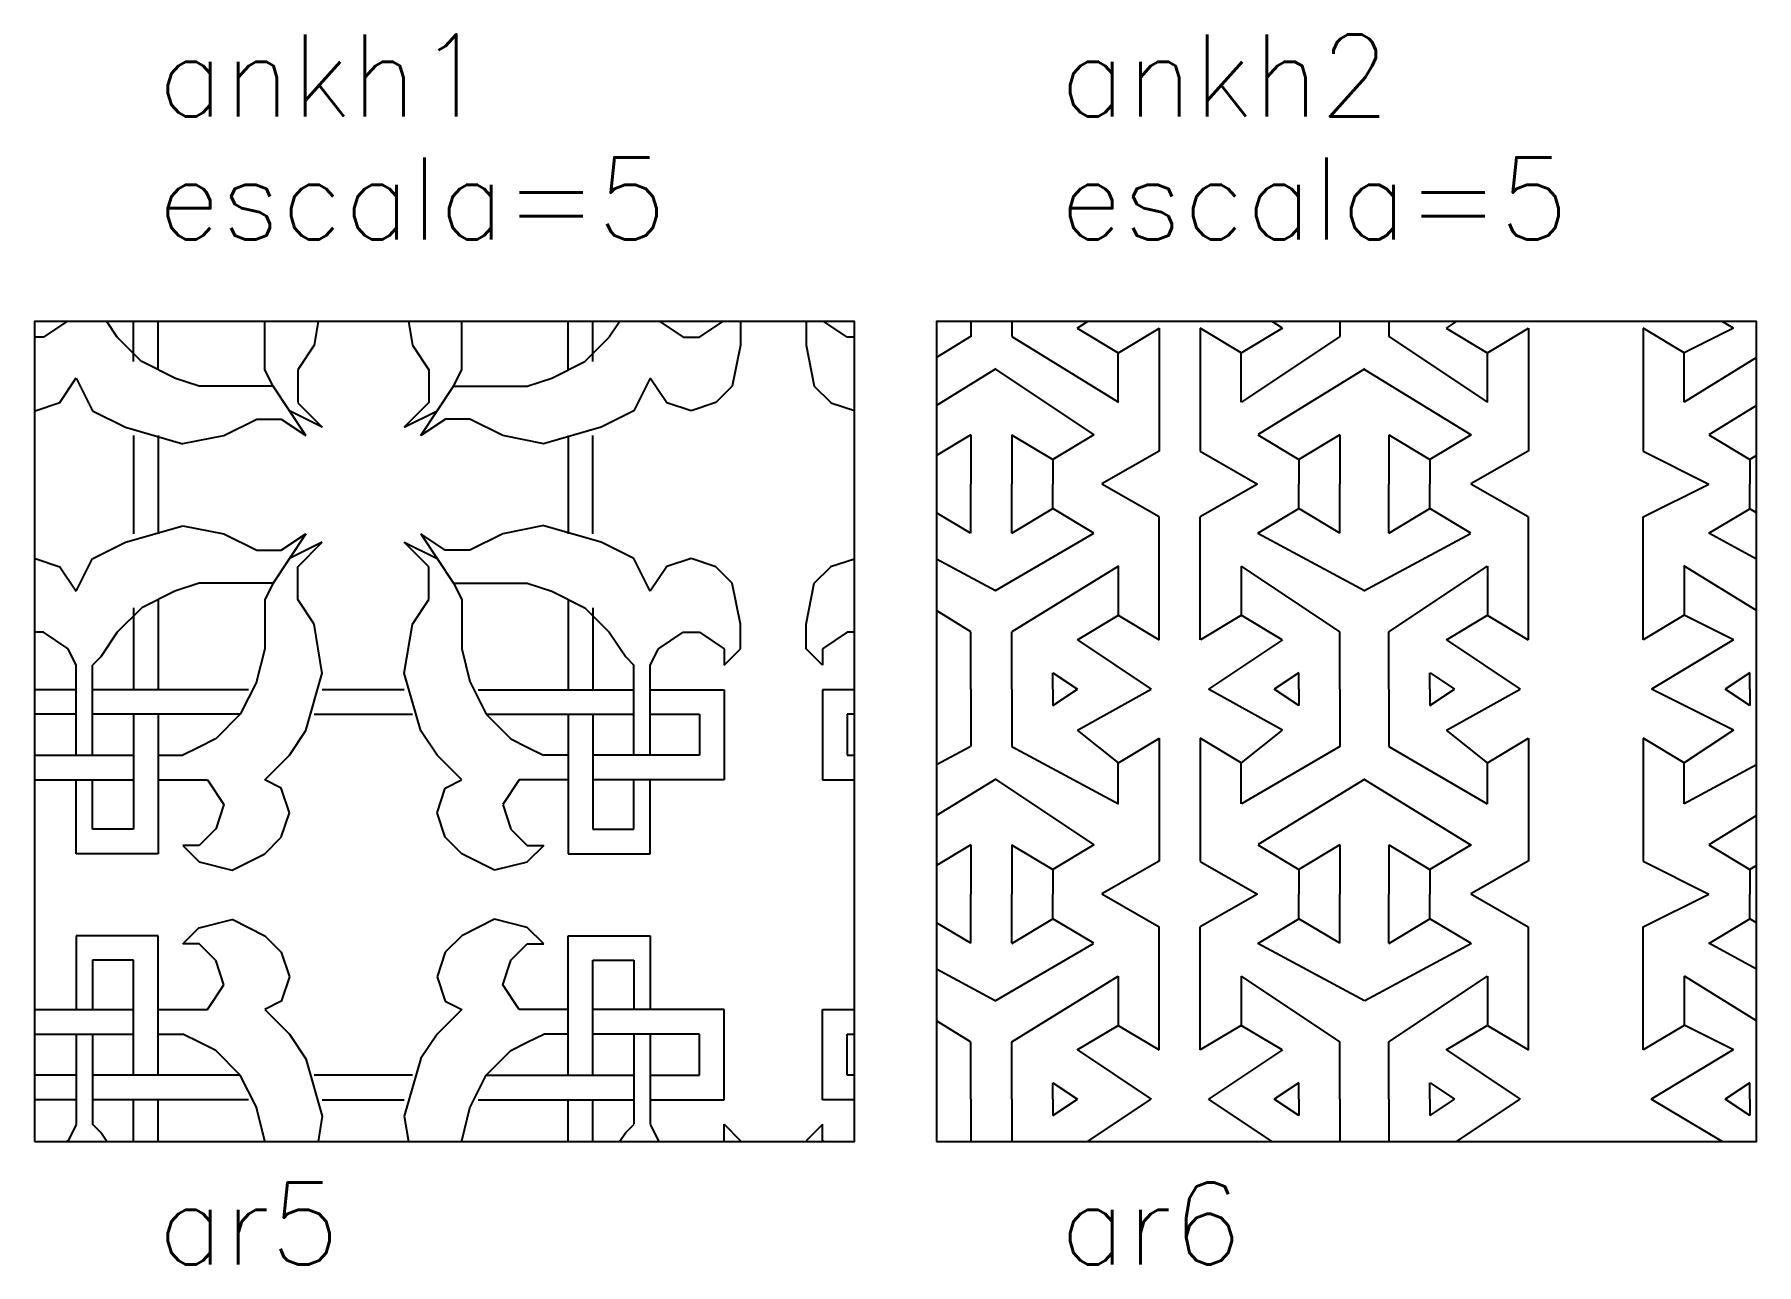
# Model space of a CAD drawing. Header units: inches. Extents: x -1 to 462, y -162 to 137.
# Drawn here: x 44 to 65, y 82.5 to 97.5 of the extents above; entities that cross this region are included whole.
import ezdxf

# ---------------------------------------------------------------- set-up
doc = ezdxf.new("R2010")
doc.units = ezdxf.units.IN
doc.header["$MEASUREMENT"] = 0
for name, color, linetype in [('HATCH', 7, 'Continuous'), ('RECTANGLE', 7, 'Continuous'), ('TEXT', 5, 'Continuous')]:
    doc.layers.add(name, color=color, linetype=linetype)
doc.styles.add('nr', font='simplex.shx')

msp = doc.modelspace()

# ---------------------------------------------------------------- hatches: boundary and pattern name
at = {"layer": 'HATCH'}
h = msp.add_hatch(dxfattribs=at)
h.set_pattern_fill('AR5', color=256, scale=10, style=0, pattern_type=2)
h.set_pattern_definition([(180, (36.5, 134.8), (-10, -10), [1.8, -8.2]), (180, (36.6, 134.5), (-10, -10), [1.9, -8.1]), (180, (34.5, 134.5), (-10, -10), [0.9, -9.1]), (180, (34.5, 134.8), (-10, -10), [0.6, -9.4]), (270, (34.7, 135.3), (10, -10), [1.1, -8.9]), (270, (34.5, 135.3), (10, -10), [1.1, -8.9]), (0, (35.5, 135.6), (10, 10), [0.3, -9.7]), (0, (35.5, 135.3), (10, 10), [0.3, -9.7]), (90, (35.2, 134.8), (-10, 10), [1.4, -8.6]), (90, (35.5, 134.8), (-10, 10), [1.7, -8.3]), (90, (35.5, 133.4), (-10, 10), [1.1, -8.9]), (180, (35.5, 136.5), (-10, -10), [1, -9]), (90, (35.2, 133.5), (-10, 10), [1, -9]), (180, (35.2, 136.2), (-10, -10), [0.5, -9.5]), (270, (34.5, 136.5), (10, -10), [0.9, -9.1]), (270, (34.7, 136.2), (10, -10), [0.6, -9.4]), (90, (33.9, 134.8), (-10, 10), [0.5, -9.5]), (0, (33.9, 135.3), (10, 10), [1.3, -8.7]), (0, (33.6, 135.6), (10, 10), [1.6, -8.4]), (90, (33.6, 134.5), (-10, 10), [1.1, -8.9]), (243.435, (34.5, 134.2), (-4e-06, -10), [0.2236, -22.1371]), (213.69, (34.4, 134), (-9.99999, -10), [0.3606, -35.695]), (180, (34.1, 133.8), (-10, -10), [0.2, -9.8]), (146.31, (33.9, 133.8), (-20, 10.00001), [0.3606, -35.695]), (90, (33.6, 134), (-10, 10), [0.2, -9.8]), (225, (33.6, 134.2), (-1e-15, -10), [0.2828, -13.8593]), (270, (33.4, 134), (10, -10), [0.3, -9.7]), (281.31, (33.4, 133.7), (9.999976, -40.00001), [0.5099, -50.4803]), (315, (33.5, 133.2), (10, -2e-15), [0.2828, -13.8593]), (341.565, (33.7, 133), (10, 1e-05), [0.3162, -31.3066]), (18.435, (34, 132.9), (20, 9.99998), [0.3162, -31.3065]), (56.31, (34.3, 133), (10.00001, 20), [0.3606, -35.695]), (296.565, (34.5, 133.3), (10, -10), [0.4472, -21.9135]), (333.435, (34.7, 132.9), (10, -4e-06), [0.4472, -21.9135]), (11.31, (35.8, 132.5), (40.00001, 9.99998), [0.5099, -50.4803]), (26.565, (36.3, 132.6), (10, 10), [0.4472, -21.9135]), (0, (36.7, 132.8), (10, 10), [0.1, -9.9]), (0, (36.8, 132.8), (10, 10), [0.2, -9.8]), (326.31, (37, 132.8), (20, -10.00001), [0.3606, -35.695]), (123.69, (37.3, 132.6), (-10, 9.99999), [0.3606, -35.695]), (123.69, (37.1, 132.9), (-10, 9.99999), [0.3606, -35.695]), (180, (36.9, 133.2), (-10, -10), [0.3, -9.7]), (180, (36.6, 133.2), (-10, -10), [0.6, -9.4]), (161.565, (36, 133.2), (-10, -1e-05), [0.3162, -31.3066]), (153.435, (35.7, 133.3), (-10, 4e-06), [0.4472, -21.9135]), (135, (35.3, 133.5), (-10, 0), [0.4243, -13.7179]), (123.69, (35, 133.8), (-10, 9.99999), [0.3606, -35.695]), (135, (34.8, 134.1), (-10, 0), [0.1414, -14.0007]), (344.0546, (35.1, 132.7), (40, -10), [0.728, -72.0731]), (285.9454, (37.3, 135), (10.000006, -30), [0.728, -72.0731]), (153.435, (36, 135.2), (-10, 4e-06), [0.2236, -22.1371]), (153.435, (36.2, 135.1), (-10, 4e-06), [0.2236, -22.1371]), (135, (36.5, 134.8), (-10, 0), [0.4243, -13.7179]), (116.565, (36.7, 134.4), (-10, 10), [0.4472, -21.9135]), (104.036, (36.8, 134), (-9.99998, 30), [0.4123, -40.8188]), (90, (36.8, 133.4), (-10, 10), [0.6, -9.4]), (116.565, (36.9, 133.2), (-10, 10), [0.2236, -22.1371]), (123.69, (37.1, 132.9), (-10, 9.99999), [0.3606, -35.695]), (153.435, (37.5, 132.7), (-10, 4e-06), [0.4472, -21.9135]), (315, (37.2, 133), (10, -2e-15), [0.4243, -13.7179]), (270, (37.2, 133.2), (10, -10), [0.2, -9.8]), (270, (37.2, 133.4), (10, -10), [0.2, -9.8]), (236.31, (37.4, 133.7), (-10.00001, -20), [0.3606, -35.695]), (260.5377, (37.5, 134.3), (4e-06, -10), [0.6083, -60.21935]), (303.69, (37.1, 135.3), (10, -9.99999), [0.3606, -35.695]), (315, (36.8, 135.6), (10, -2e-15), [0.4243, -13.7179]), (206.565, (37, 135.7), (-10, -10), [0.2236, -22.1371]), (251.565, (37.1, 136), (1e-05, -10), [0.3162, -31.3065]), (288.435, (37, 136.3), (9.99998, -20), [0.3162, -31.3065]), (315, (36.8, 136.5), (10, -2e-15), [0.2828, -13.8593]), (333.435, (36.4, 136.7), (10, -4e-06), [0.4472, -21.9135]), (14.036, (36, 136.6), (30.00001, 9.99998), [0.4123, -40.8187]), (45, (35.8, 136.4), (0, 10), [0.2828, -13.8593]), (180, (36, 136.4), (-10, -10), [0.2, -9.8]), (135, (36.2, 136.2), (-10, 0), [0.2828, -13.8593]), (108.435, (36.3, 135.9), (-9.99998, 20), [0.3162, -31.3066]), (56.31, (36.1, 135.6), (10.00001, 20), [0.3606, -35.695]), (0, (35.8, 135.6), (10, 10), [0.3, -9.7]), (180, (40.2, 135.6), (-10, -10), [0.3, -9.7]), (123.69, (39.9, 135.6), (-10, 9.99999), [0.3606, -35.695]), (71.565, (39.7, 135.9), (-1e-05, 10), [0.3162, -31.3065]), (45, (39.8, 136.2), (0, 10), [0.2828, -13.8593]), (0, (40, 136.4), (10, 10), [0.2, -9.8]), (135, (40.2, 136.4), (-10, 0), [0.2828, -13.8593]), (165.964, (40, 136.6), (-10.00001, -1e-05), [0.4123, -40.8188]), (206.565, (39.6, 136.7), (-10, -10), [0.4472, -21.9135]), (225, (39.2, 136.5), (-1e-15, -10), [0.2828, -13.8593]), (251.565, (39, 136.3), (1e-05, -10), [0.3162, -31.3065]), (288.435, (38.9, 136), (9.99998, -20), [0.3162, -31.3065]), (333.435, (39, 135.7), (10, -4e-06), [0.2236, -22.1371]), (225, (39.2, 135.6), (-1e-15, -10), [0.4243, -13.7179]), (236.31, (38.9, 135.3), (-10.00001, -20), [0.3606, -35.695]), (279.4623, (38.5, 134.3), (9.99998, -50.00001), [0.6083, -60.21935]), (303.69, (38.6, 133.7), (10, -9.99999), [0.3606, -35.695]), (270, (38.8, 133.4), (10, -10), [0.2, -9.8]), (270, (38.8, 133.2), (10, -10), [0.2, -9.8]), (225, (38.8, 133), (-1e-15, -10), [0.4243, -13.7179]), (26.565, (38.5, 132.7), (10, 10), [0.4472, -21.9135]), (56.31, (38.9, 132.9), (10.00001, 20), [0.3606, -35.695]), (63.435, (39.1, 133.2), (4e-06, 10), [0.2236, -22.1371]), (90, (39.2, 133.4), (-10, 10), [0.6, -9.4]), (75.964, (39.2, 134), (-1e-05, 10.00001), [0.4123, -40.8188]), (63.435, (39.3, 134.4), (4e-06, 10), [0.4472, -21.9135]), (45, (39.5, 134.8), (0, 10), [0.4243, -13.7179]), (26.565, (39.8, 135.1), (10, 10), [0.2236, -22.1371]), (26.565, (40, 135.2), (10, 10), [0.2236, -22.1371]), (254.0546, (38.7, 135), (-10, -40), [0.728, -72.0731]), (195.9454, (40.9, 132.7), (-30, -10.000006), [0.728, -72.0731]), (45, (41.2, 134.1), (0, 10), [0.1414, -14.0007]), (56.31, (41, 133.8), (10.00001, 20), [0.3606, -35.695]), (45, (40.7, 133.5), (0, 10), [0.4243, -13.7179]), (26.565, (40.3, 133.3), (10, 10), [0.4472, -21.9135]), (18.435, (40, 133.2), (20, 9.99998), [0.3162, -31.3065]), (0, (39.4, 133.2), (10, 10), [0.6, -9.4]), (0, (39.1, 133.2), (10, 10), [0.3, -9.7]), (56.31, (38.9, 132.9), (10.00001, 20), [0.3606, -35.695]), (56.31, (38.7, 132.6), (10.00001, 20), [0.3606, -35.695]), (213.69, (39, 132.8), (-9.99999, -10), [0.3606, -35.695]), (180, (39.2, 132.8), (-10, -10), [0.2, -9.8]), (180, (39.3, 132.8), (-10, -10), [0.1, -9.9]), (153.435, (39.7, 132.6), (-10, 4e-06), [0.4472, -21.9135]), (168.69, (40.2, 132.5), (-10, -4e-06), [0.5099, -50.4803]), (206.565, (41.3, 132.9), (-10, -10), [0.4472, -21.9135]), (243.435, (41.5, 133.3), (-4e-06, -10), [0.4472, -21.9135]), (123.69, (41.7, 133), (-10, 9.99999), [0.3606, -35.695]), (161.565, (42, 132.9), (-10, -1e-05), [0.3162, -31.3066]), (198.435, (42.3, 133), (-20, -9.99998), [0.3162, -31.3066]), (225, (42.5, 133.2), (-1e-15, -10), [0.2828, -13.8593]), (258.69, (42.6, 133.7), (4e-06, -10), [0.5099, -50.4803]), (270, (42.6, 134), (10, -10), [0.3, -9.7]), (315, (42.4, 134.2), (10, -2e-15), [0.2828, -13.8593]), (90, (42.4, 134), (-10, 10), [0.2, -9.8]), (33.69, (42.1, 133.8), (9.99999, 10), [0.3606, -35.695]), (0, (41.9, 133.8), (10, 10), [0.2, -9.8]), (326.31, (41.6, 134), (20, -10.00001), [0.3606, -35.695]), (296.565, (41.5, 134.2), (10, -10), [0.2236, -22.1371]), (90, (42.4, 134.5), (-10, 10), [1.1, -8.9]), (180, (42.4, 135.6), (-10, -10), [1.6, -8.4]), (180, (42.1, 135.3), (-10, -10), [1.3, -8.7]), (90, (42.1, 134.8), (-10, 10), [0.5, -9.5]), (270, (41.3, 136.2), (10, -10), [0.6, -9.4]), (270, (41.5, 136.5), (10, -10), [0.9, -9.1]), (0, (40.8, 136.2), (10, 10), [0.5, -9.5]), (90, (40.8, 133.5), (-10, 10), [1, -9]), (0, (40.5, 136.5), (10, 10), [1, -9]), (90, (40.5, 133.4), (-10, 10), [1.1, -8.9]), (90, (40.5, 134.8), (-10, 10), [1.7, -8.3]), (90, (40.8, 134.8), (-10, 10), [1.4, -8.6]), (180, (40.5, 135.3), (-10, -10), [0.3, -9.7]), (180, (40.5, 135.6), (-10, -10), [0.3, -9.7]), (270, (41.5, 135.3), (10, -10), [1.1, -8.9]), (270, (41.3, 135.3), (10, -10), [1.1, -8.9]), (0, (41.5, 134.8), (10, 10), [0.6, -9.4]), (0, (41.5, 134.5), (10, 10), [0.9, -9.1]), (0, (39.4, 134.5), (10, 10), [1.9, -8.1]), (0, (39.5, 134.8), (10, 10), [1.8, -8.2]), (0, (39.5, 129.2), (10, 10), [1.8, -8.2]), (0, (39.4, 129.5), (10, 10), [1.9, -8.1]), (0, (41.5, 129.5), (10, 10), [0.9, -9.1]), (0, (41.5, 129.2), (10, 10), [0.6, -9.4]), (90, (41.3, 128.7), (-10, 10), [1.1, -8.9]), (90, (41.5, 128.7), (-10, 10), [1.1, -8.9]), (180, (40.5, 128.4), (-10, -10), [0.3, -9.7]), (180, (40.5, 128.7), (-10, -10), [0.3, -9.7]), (270, (40.8, 129.2), (10, -10), [1.4, -8.6]), (270, (40.5, 129.2), (10, -10), [1.7, -8.3]), (270, (40.5, 130.6), (10, -10), [1.1, -8.9]), (0, (40.5, 127.5), (10, 10), [1, -9]), (270, (40.8, 130.5), (10, -10), [1, -9]), (0, (40.8, 127.8), (10, 10), [0.5, -9.5]), (90, (41.5, 127.5), (-10, 10), [0.9, -9.1]), (90, (41.3, 127.8), (-10, 10), [0.6, -9.4]), (270, (42.1, 129.2), (10, -10), [0.5, -9.5]), (180, (42.1, 128.7), (-10, -10), [1.3, -8.7]), (180, (42.4, 128.4), (-10, -10), [1.6, -8.4]), (270, (42.4, 129.5), (10, -10), [1.1, -8.9]), (63.435, (41.5, 129.8), (4e-06, 10), [0.2236, -22.137]), (33.69, (41.6, 130), (9.99999, 10), [0.3606, -35.695]), (0, (41.9, 130.2), (10, 10), [0.2, -9.8]), (326.31, (42.1, 130.2), (20, -10.00001), [0.3606, -35.695]), (270, (42.4, 130), (10, -10), [0.2, -9.8]), (45, (42.4, 129.8), (0, 10), [0.2828, -13.8593]), (90, (42.6, 130), (-10, 10), [0.3, -9.7]), (101.31, (42.6, 130.3), (-9.99998, 40.00001), [0.5099, -50.4803]), (135, (42.5, 130.8), (-10, 0), [0.2828, -13.8593]), (161.565, (42.3, 131), (-10, -1e-05), [0.3162, -31.3066]), (198.435, (42, 131.1), (-20, -9.99998), [0.3162, -31.3066]), (236.31, (41.7, 131), (-10.00001, -20), [0.3606, -35.695]), (116.565, (41.5, 130.7), (-10, 10), [0.4472, -21.9135]), (153.435, (41.3, 131.1), (-10, 4e-06), [0.4472, -21.9135]), (191.31, (40.2, 131.5), (-40.00001, -9.99998), [0.5099, -50.4803]), (206.565, (39.7, 131.4), (-10, -10), [0.4472, -21.9135]), (180, (39.3, 131.2), (-10, -10), [0.1, -9.9]), (180, (39.2, 131.2), (-10, -10), [0.2, -9.8]), (146.31, (39, 131.2), (-20, 10.00001), [0.3606, -35.695]), (303.69, (38.7, 131.4), (10, -9.99999), [0.3606, -35.695]), (303.69, (38.9, 131.1), (10, -9.99999), [0.3606, -35.695]), (0, (39.1, 130.8), (10, 10), [0.3, -9.7]), (0, (39.4, 130.8), (10, 10), [0.6, -9.4]), (341.565, (40, 130.8), (10, 1e-05), [0.3162, -31.3066]), (333.435, (40.3, 130.7), (10, -4e-06), [0.4472, -21.9135]), (315, (40.7, 130.5), (10, -2e-15), [0.4243, -13.7179]), (303.69, (41, 130.2), (10, -9.99999), [0.3606, -35.695]), (315, (41.2, 129.9), (10, -2e-15), [0.1414, -14.0007]), (164.0546, (40.9, 131.3), (-40, 10), [0.728, -72.0731]), (105.9454, (38.7, 129), (-10.000006, 30), [0.728, -72.0731]), (333.435, (40, 128.8), (10, -4e-06), [0.2236, -22.137]), (333.435, (39.8, 128.9), (10, -4e-06), [0.2236, -22.137]), (315, (39.5, 129.2), (10, -2e-15), [0.4243, -13.7179]), (296.565, (39.3, 129.6), (10, -10), [0.4472, -21.9135]), (284.036, (39.2, 130), (9.99998, -30), [0.4123, -40.8188]), (270, (39.2, 130.6), (10, -10), [0.6, -9.4]), (296.565, (39.1, 130.8), (10, -10), [0.2236, -22.1371]), (303.69, (38.9, 131.1), (10, -9.99999), [0.3606, -35.695]), (333.435, (38.5, 131.3), (10, -4e-06), [0.4472, -21.9135]), (135, (38.8, 131), (-10, 0), [0.4243, -13.7179]), (90, (38.8, 130.8), (-10, 10), [0.2, -9.8]), (90, (38.8, 130.6), (-10, 10), [0.2, -9.8]), (56.31, (38.6, 130.3), (10.00001, 20), [0.3606, -35.695]), (80.5377, (38.5, 129.7), (-4e-06, 10), [0.6083, -60.21935]), (123.69, (38.9, 128.7), (-10, 9.99999), [0.3606, -35.695]), (135, (39.2, 128.4), (-10, 0), [0.4243, -13.7179]), (26.565, (39, 128.3), (10, 10), [0.2236, -22.137]), (71.565, (38.9, 128), (-1e-05, 10), [0.3162, -31.3065]), (108.435, (39, 127.7), (-9.99998, 20), [0.3162, -31.3066]), (135, (39.2, 127.5), (-10, 0), [0.2828, -13.8593]), (153.435, (39.6, 127.3), (-10, 4e-06), [0.4472, -21.9135]), (194.036, (40, 127.4), (-30, -9.99998), [0.4123, -40.8187]), (225, (40.2, 127.6), (-1e-15, -10), [0.2828, -13.8593]), (0, (40, 127.6), (10, 10), [0.2, -9.8]), (315, (39.8, 127.8), (10, -2e-15), [0.2828, -13.8593]), (288.435, (39.7, 128.1), (9.99998, -20), [0.3162, -31.3065]), (236.31, (39.9, 128.4), (-10.00001, -20), [0.3606, -35.695]), (180, (40.2, 128.4), (-10, -10), [0.3, -9.7]), (0, (35.8, 128.4), (10, 10), [0.3, -9.7]), (303.69, (36.1, 128.4), (10, -9.99999), [0.3606, -35.695]), (251.565, (36.3, 128.1), (1e-05, -10), [0.3162, -31.3065]), (225, (36.2, 127.8), (-1e-15, -10), [0.2828, -13.8593]), (180, (36, 127.6), (-10, -10), [0.2, -9.8]), (315, (35.8, 127.6), (10, -2e-15), [0.2828, -13.8593]), (345.964, (36, 127.4), (10, 1e-05), [0.4123, -40.8188]), (26.565, (36.4, 127.3), (10, 10), [0.4472, -21.9135]), (45, (36.8, 127.5), (0, 10), [0.2828, -13.8593]), (71.565, (37, 127.7), (-1e-05, 10), [0.3162, -31.3065]), (108.435, (37.1, 128), (-9.99998, 20), [0.3162, -31.3066]), (153.435, (37, 128.3), (-10, 4e-06), [0.2236, -22.137]), (45, (36.8, 128.4), (0, 10), [0.4243, -13.7179]), (56.31, (37.1, 128.7), (10.00001, 20), [0.3606, -35.695]), (99.4623, (37.5, 129.7), (-9.99998, 50.00001), [0.6083, -60.21935]), (123.69, (37.4, 130.3), (-10, 9.99999), [0.3606, -35.695]), (90, (37.2, 130.6), (-10, 10), [0.2, -9.8]), (90, (37.2, 130.8), (-10, 10), [0.2, -9.8]), (45, (37.2, 131), (0, 10), [0.4243, -13.7179]), (206.565, (37.5, 131.3), (-10, -10), [0.4472, -21.9135]), (236.31, (37.1, 131.1), (-10.00001, -20), [0.3606, -35.695]), (243.435, (36.9, 130.8), (-4e-06, -10), [0.2236, -22.1371]), (270, (36.8, 130.6), (10, -10), [0.6, -9.4]), (255.964, (36.8, 130), (1e-05, -10), [0.4123, -40.8188]), (243.435, (36.7, 129.6), (-4e-06, -10), [0.4472, -21.9135]), (225, (36.5, 129.2), (-1e-15, -10), [0.4243, -13.7179]), (206.565, (36.2, 128.9), (-10, -10), [0.2236, -22.137]), (206.565, (36, 128.8), (-10, -10), [0.2236, -22.137]), (74.0546, (37.3, 129), (10, 40), [0.728, -72.0731]), (15.9454, (35.1, 131.3), (30, 10.000006), [0.728, -72.0731]), (225, (34.8, 129.9), (-1e-15, -10), [0.1414, -14.0007]), (236.31, (35, 130.2), (-10.00001, -20), [0.3606, -35.695]), (225, (35.3, 130.5), (-1e-15, -10), [0.4243, -13.7179]), (206.565, (35.7, 130.7), (-10, -10), [0.4472, -21.9135]), (198.435, (36, 130.8), (-20, -9.99998), [0.3162, -31.3066]), (180, (36.6, 130.8), (-10, -10), [0.6, -9.4]), (180, (36.9, 130.8), (-10, -10), [0.3, -9.7]), (236.31, (37.1, 131.1), (-10.00001, -20), [0.3606, -35.695]), (236.31, (37.3, 131.4), (-10.00001, -20), [0.3606, -35.695]), (33.69, (37, 131.2), (9.99999, 10), [0.3606, -35.695]), (0, (36.8, 131.2), (10, 10), [0.2, -9.8]), (0, (36.7, 131.2), (10, 10), [0.1, -9.9]), (333.435, (36.3, 131.4), (10, -4e-06), [0.4472, -21.9135]), (348.69, (35.8, 131.5), (10, 4e-06), [0.5099, -50.4803]), (26.565, (34.7, 131.1), (10, 10), [0.4472, -21.9135]), (63.435, (34.5, 130.7), (4e-06, 10), [0.4472, -21.9135]), (303.69, (34.3, 131), (10, -9.99999), [0.3606, -35.695]), (341.565, (34, 131.1), (10, 1e-05), [0.3162, -31.3066]), (18.435, (33.7, 131), (20, 9.99998), [0.3162, -31.3065]), (45, (33.5, 130.8), (0, 10), [0.2828, -13.8593]), (78.69, (33.4, 130.3), (-4e-06, 10), [0.5099, -50.4803]), (90, (33.4, 130), (-10, 10), [0.3, -9.7]), (135, (33.6, 129.8), (-10, 0), [0.2828, -13.8593]), (270, (33.6, 130), (10, -10), [0.2, -9.8]), (213.69, (33.9, 130.2), (-9.99999, -10), [0.3606, -35.695]), (180, (34.1, 130.2), (-10, -10), [0.2, -9.8]), (146.31, (34.4, 130), (-20, 10.00001), [0.3606, -35.695]), (116.565, (34.5, 129.8), (-10, 10), [0.2236, -22.1371]), (270, (33.6, 129.5), (10, -10), [1.1, -8.9]), (0, (33.6, 128.4), (10, 10), [1.6, -8.4]), (0, (33.9, 128.7), (10, 10), [1.3, -8.7]), (270, (33.9, 129.2), (10, -10), [0.5, -9.5]), (90, (34.7, 127.8), (-10, 10), [0.6, -9.4]), (90, (34.5, 127.5), (-10, 10), [0.9, -9.1]), (180, (35.2, 127.8), (-10, -10), [0.5, -9.5]), (270, (35.2, 130.5), (10, -10), [1, -9]), (180, (35.5, 127.5), (-10, -10), [1, -9]), (270, (35.5, 130.6), (10, -10), [1.1, -8.9]), (270, (35.5, 129.2), (10, -10), [1.7, -8.3]), (270, (35.2, 129.2), (10, -10), [1.4, -8.6]), (0, (35.5, 128.7), (10, 10), [0.3, -9.7]), (0, (35.5, 128.4), (10, 10), [0.3, -9.7]), (90, (34.5, 128.7), (-10, 10), [1.1, -8.9]), (90, (34.7, 128.7), (-10, 10), [1.1, -8.9]), (180, (34.5, 129.2), (-10, -10), [0.6, -9.4]), (180, (34.5, 129.5), (-10, -10), [0.9, -9.1]), (180, (36.6, 129.5), (-10, -10), [1.9, -8.1]), (180, (36.5, 129.2), (-10, -10), [1.8, -8.2]), (180, (38.6, 134.8), (-10, -10), [1.2, -8.8]), (0, (37.5, 134.5), (10, 10), [1, -9]), (270, (35.2, 132.6), (10, -10), [1.2, -8.8]), (270, (35.5, 132.6), (10, -10), [1.2, -8.8]), (180, (38.5, 129.5), (-10, -10), [1, -9]), (0, (37.4, 129.2), (10, 10), [1.2, -8.8]), (270, (40.5, 132.6), (10, -10), [1.2, -8.8]), (90, (40.8, 131.4), (-10, 10), [1.2, -8.8])])
h.paths.add_polyline_path([(44, 84), (54, 84), (54, 94), (44, 94)])
h = msp.add_hatch(dxfattribs=at)
h.set_pattern_fill('AR6', color=256, scale=10, style=0, pattern_type=2)
h.set_pattern_definition([(151.6992, (35.7, 130.7), (-19.999994, 10.000011), [1.4765, -146.17175]), (30.9638, (34.4, 131.4), (29.99998, 20.000025), [0.5831, -57.7264]), (30.2564, (35.7, 130.7), (50.000021, 29.999973), [1.38924, -137.5352]), (149.0362, (36.9, 131.4), (-20, 10.000014), [0.5831, -57.7264]), (30.9638, (35.9, 131.4), (29.99998, 20.000025), [0.5831, -57.7264]), (149.0362, (35.4, 131.4), (-20, 10.000014), [0.5831, -57.7264]), (90, (35.4, 129.5), (-10, 10), [0.7, -9.3]), (148.3925, (35.4, 130.2), (-50.0000014, 30), [1.52643, -151.11694]), (270, (34.1, 131), (10, -10), [0.6, -9.4]), (210.9638, (34.1, 130.4), (-29.99998, -20.000025), [0.5831, -57.7264]), (90, (33.6, 130.1), (-10, 10), [1.5, -8.5]), (26.565, (33.6, 131.6), (10, 10), [0.8944, -21.4662]), (90, (35.9, 129.5), (-10, 10), [0.7, -9.3]), (31.6075, (35.9, 130.2), (80.000006, 49.999997), [1.52643, -151.11694]), (270, (37.2, 131), (10, -10), [0.6, -9.4]), (329.0362, (37.2, 130.4), (20, -10.000014), [0.5831, -57.7264]), (90, (37.7, 130.1), (-10, 10), [1.5, -8.5]), (150.255, (37.7, 131.6), (-19.999996, 10.000003), [0.8062, -79.81635]), (90, (35.9, 131.4), (-10, 10), [0.6, -9.4]), (90, (35.4, 131.4), (-10, 10), [0.6, -9.4]), (90, (36.4, 131.7), (-10, 10), [0.3, -9.7]), (30.9638, (36.7, 130.1), (29.99998, 20.000025), [0.5831, -57.7264]), (153.435, (34.7, 130.1), (-10, 4e-06), [0.6708, -21.6899]), (90, (34.9, 131.7), (-10, 10), [0.3, -9.7]), (90, (34.9, 129.5), (-10, 10), [0.2, -9.8]), (90, (36.4, 129.5), (-10, 10), [0.2, -9.8]), (213.69, (34.9, 129.7), (-9.99999, -10), [0.3606, -35.695]), (326.31, (36.4, 129.7), (20, -10.00001), [0.3606, -35.695]), (210.9638, (34.7, 130.1), (-29.99998, -20.000025), [1.1662, -57.1433]), (326.31, (36.7, 130.1), (20, -10.00001), [1.0817, -34.9738]), (29.0546, (36.7, 129), (70.000004, 40), [1.02956, -101.92674]), (153.435, (34.7, 129), (-10, 4e-06), [1.118, -21.2427]), (33.69, (36.4, 129.3), (9.99999, 10), [0.3606, -35.695]), (146.31, (34.9, 129.3), (-20, 10.00001), [0.3606, -35.695]), (270, (36.4, 129.5), (10, -10), [0.2, -9.8]), (270, (34.9, 129.5), (10, -10), [0.2, -9.8]), (270, (34.9, 127.3), (10, -10), [0.3, -9.7]), (213.69, (34.7, 129), (-9.99999, -10), [0.7211, -35.3344]), (321.3402, (36.7, 129), (40.000003, -29.99999), [0.6403, -63.3909]), (270, (36.4, 127.3), (10, -10), [0.3, -9.7]), (270, (35.4, 127.6), (10, -10), [0.6, -9.4]), (270, (35.9, 127.6), (10, -10), [0.6, -9.4]), (209.745, (37.7, 127.4), (-49.999993, -30.00002), [0.8062, -79.81635]), (270, (37.7, 128.9), (10, -10), [1.5, -8.5]), (30.9638, (37.2, 128.6), (29.99998, 20.000025), [0.5831, -57.7264]), (90, (37.2, 128.1), (-10, 10), [0.5, -9.5]), (331.6992, (35.9, 128.8), (19.999994, -10.000011), [1.4765, -146.17175]), (270, (35.9, 129.5), (10, -10), [0.7, -9.3]), (333.435, (33.6, 127.4), (10, -4e-06), [0.8944, -21.4662]), (270, (33.6, 128.9), (10, -10), [1.5, -8.5]), (149.0362, (34.1, 128.6), (-20, 10.000014), [0.5831, -57.7264]), (90, (34.1, 128.1), (-10, 10), [0.5, -9.5]), (208.3008, (35.4, 128.8), (-109.999951, -60.000089), [1.4765, -146.17175]), (270, (35.4, 129.5), (10, -10), [0.7, -9.3]), (210.9638, (35.4, 127.6), (-29.99998, -20.000025), [0.5831, -57.7264]), (329.0362, (35.9, 127.6), (20, -10.000014), [0.5831, -57.7264]), (210.9638, (36.9, 127.6), (-29.99998, -20.000025), [0.5831, -57.7264]), (326.31, (35.7, 128.4), (20, -10.00001), [1.4422, -34.6133]), (329.0362, (34.4, 127.6), (20, -10.000014), [0.5831, -57.7264]), (211.6075, (35.7, 128.4), (-80.000006, -49.999997), [1.52643, -151.11694]), (328.3925, (40.2, 128.4), (50.0000014, -30), [1.52643, -151.11694]), (210.9638, (41.5, 127.6), (-29.99998, -20.000025), [0.5831, -57.7264]), (211.6075, (40.2, 128.4), (-80.000006, -49.999997), [1.52643, -151.11694]), (329.0362, (38.9, 127.6), (20, -10.000014), [0.5831, -57.7264]), (210.9638, (39.9, 127.6), (-29.99998, -20.000025), [0.5831, -57.7264]), (329.0362, (40.5, 127.6), (20, -10.000014), [0.5831, -57.7264]), (270, (40.5, 129.5), (10, -10), [0.7, -9.3]), (329.7436, (40.5, 128.8), (70.000025, -39.999949), [1.38924, -137.5352]), (90, (41.7, 128.1), (-10, 10), [0.5, -9.5]), (30.9638, (41.7, 128.6), (29.99998, 20.000025), [0.5831, -57.7264]), (270, (42.2, 128.9), (10, -10), [1.5, -8.5]), (209.745, (42.2, 127.4), (-49.999993, -30.00002), [0.8062, -79.81635]), (270, (39.9, 129.5), (10, -10), [0.7, -9.3]), (210.2564, (39.9, 128.8), (-50.000021, -29.999973), [1.38924, -137.5352]), (90, (38.7, 128.1), (-10, 10), [0.5, -9.5]), (149.0362, (38.7, 128.6), (-20, 10.000014), [0.5831, -57.7264]), (270, (38.2, 128.9), (10, -10), [1.5, -8.5]), (330.255, (38.2, 127.4), (19.999996, -10.000003), [0.8062, -79.81635]), (270, (39.9, 127.6), (10, -10), [0.6, -9.4]), (270, (40.5, 127.6), (10, -10), [0.6, -9.4]), (270, (39.4, 127.3), (10, -10), [0.3, -9.7]), (218.6598, (39.2, 129), (-10, -10), [0.6403, -63.3909]), (321.3402, (41.2, 129), (40.000003, -29.99999), [0.6403, -63.3909]), (270, (41, 127.3), (10, -10), [0.3, -9.7]), (270, (41, 129.5), (10, -10), [0.2, -9.8]), (270, (39.4, 129.5), (10, -10), [0.2, -9.8]), (33.69, (41, 129.3), (9.99999, 10), [0.3606, -35.695]), (146.31, (39.4, 129.3), (-20, 10.00001), [0.3606, -35.695]), (29.0546, (41.2, 129), (70.000004, 40), [1.02956, -101.92674]), (150.9454, (39.2, 129), (-19.999998, 9.999993), [1.02956, -101.92674]), (213.69, (39.2, 130.1), (-9.99999, -10), [1.0817, -34.9738]), (326.31, (41.2, 130.1), (20, -10.00001), [1.0817, -34.9738]), (213.69, (39.4, 129.7), (-9.99999, -10), [0.3606, -35.695]), (326.31, (41, 129.7), (20, -10.00001), [0.3606, -35.695]), (90, (39.4, 129.5), (-10, 10), [0.2, -9.8]), (90, (41, 129.5), (-10, 10), [0.2, -9.8]), (90, (41, 131.7), (-10, 10), [0.3, -9.7]), (30.9638, (41.2, 130.1), (29.99998, 20.000025), [0.5831, -57.7264]), (149.0362, (39.2, 130.1), (-20, 10.000014), [0.5831, -57.7264]), (90, (39.4, 131.7), (-10, 10), [0.3, -9.7]), (90, (40.5, 131.4), (-10, 10), [0.6, -9.4]), (90, (39.9, 131.4), (-10, 10), [0.6, -9.4]), (29.745, (38.2, 131.6), (49.999993, 30.00002), [0.8062, -79.81635]), (90, (38.2, 130.1), (-10, 10), [1.5, -8.5]), (210.9638, (38.7, 130.4), (-29.99998, -20.000025), [0.5831, -57.7264]), (270, (38.7, 131), (10, -10), [0.6, -9.4]), (146.31, (39.9, 130.2), (-20, 10.00001), [1.4422, -34.6133]), (90, (39.9, 129.5), (-10, 10), [0.7, -9.3]), (150.255, (42.2, 131.6), (-19.999996, 10.000003), [0.8062, -79.81635]), (90, (42.2, 130.1), (-10, 10), [1.5, -8.5]), (329.0362, (41.7, 130.4), (20, -10.000014), [0.5831, -57.7264]), (270, (41.7, 131), (10, -10), [0.6, -9.4]), (33.69, (40.5, 130.2), (9.99999, 10), [1.4422, -34.6133]), (90, (40.5, 129.5), (-10, 10), [0.7, -9.3]), (30.9638, (40.5, 131.4), (29.99998, 20.000025), [0.5831, -57.7264]), (149.0362, (39.9, 131.4), (-20, 10.000014), [0.5831, -57.7264]), (30.9638, (38.9, 131.4), (29.99998, 20.000025), [0.5831, -57.7264]), (151.6992, (40.2, 130.7), (-19.999994, 10.000011), [1.4765, -146.17175]), (149.0362, (41.5, 131.4), (-20, 10.000014), [0.5831, -57.7264]), (28.3008, (40.2, 130.7), (109.999951, 60.000089), [1.4765, -146.17175]), (328.3925, (40.2, 133.4), (50.0000014, -30), [1.52643, -151.11694]), (210.9638, (41.5, 132.6), (-29.99998, -20.000025), [0.5831, -57.7264]), (211.6075, (40.2, 133.4), (-80.000006, -49.999997), [1.52643, -151.11694]), (329.0362, (38.9, 132.6), (20, -10.000014), [0.5831, -57.7264]), (210.9638, (39.9, 132.6), (-29.99998, -20.000025), [0.5831, -57.7264]), (329.0362, (40.5, 132.6), (20, -10.000014), [0.5831, -57.7264]), (270, (40.5, 134.5), (10, -10), [0.7, -9.3]), (326.31, (40.5, 133.8), (20, -10.00001), [1.4422, -34.6133]), (90, (41.7, 133), (-10, 10), [0.6, -9.4]), (30.9638, (41.7, 133.6), (29.99998, 20.000025), [0.5831, -57.7264]), (270, (42.2, 133.9), (10, -10), [1.5, -8.5]), (209.745, (42.2, 132.4), (-49.999993, -30.00002), [0.8062, -79.81635]), (270, (39.9, 134.5), (10, -10), [0.7, -9.3]), (213.69, (39.9, 133.8), (-9.99999, -10), [1.4422, -34.6133]), (90, (38.7, 133), (-10, 10), [0.6, -9.4]), (149.0362, (38.7, 133.6), (-20, 10.000014), [0.5831, -57.7264]), (270, (38.2, 133.9), (10, -10), [1.5, -8.5]), (330.255, (38.2, 132.4), (19.999996, -10.000003), [0.8062, -79.81635]), (270, (39.9, 132.6), (10, -10), [0.6, -9.4]), (270, (40.5, 132.6), (10, -10), [0.6, -9.4]), (270, (39.4, 132.3), (10, -10), [0.3, -9.7]), (210.9638, (39.2, 133.9), (-29.99998, -20.000025), [0.5831, -57.7264]), (329.0362, (41.2, 133.9), (20, -10.000014), [0.5831, -57.7264]), (270, (41, 132.3), (10, -10), [0.3, -9.7]), (270, (41, 134.5), (10, -10), [0.2, -9.8]), (270, (39.4, 134.5), (10, -10), [0.2, -9.8]), (33.69, (41, 134.3), (9.99999, 10), [0.3606, -35.695]), (146.31, (39.4, 134.3), (-20, 10.00001), [0.3606, -35.695]), (33.69, (41.2, 133.9), (9.99999, 10), [1.0817, -34.9738]), (146.31, (39.2, 133.9), (-20, 10.00001), [1.0817, -34.9738]), (213.69, (39.2, 135.1), (-9.99999, -10), [1.0817, -34.9738]), (326.31, (41.2, 135.1), (20, -10.00001), [1.0817, -34.9738]), (213.69, (39.4, 134.7), (-9.99999, -10), [0.3606, -35.695]), (326.31, (41, 134.7), (20, -10.00001), [0.3606, -35.695]), (90, (39.4, 134.5), (-10, 10), [0.2, -9.8]), (90, (41, 134.5), (-10, 10), [0.2, -9.8]), (90, (41, 136.7), (-10, 10), [0.3, -9.7]), (30.9638, (41.2, 135.1), (29.99998, 20.000025), [0.5831, -57.7264]), (149.0362, (39.2, 135.1), (-20, 10.000014), [0.5831, -57.7264]), (90, (39.4, 136.7), (-10, 10), [0.3, -9.7]), (90, (40.5, 136.4), (-10, 10), [0.6, -9.4]), (90, (39.9, 136.4), (-10, 10), [0.6, -9.4]), (29.745, (38.2, 136.6), (49.999993, 30.00002), [0.8062, -79.81635]), (90, (38.2, 135.1), (-10, 10), [1.5, -8.5]), (210.9638, (38.7, 135.4), (-29.99998, -20.000025), [0.5831, -57.7264]), (270, (38.7, 136), (10, -10), [0.6, -9.4]), (146.31, (39.9, 135.2), (-20, 10.00001), [1.4422, -34.6133]), (90, (39.9, 134.5), (-10, 10), [0.7, -9.3]), (150.255, (42.2, 136.6), (-19.999996, 10.000003), [0.8062, -79.81635]), (90, (42.2, 135.1), (-10, 10), [1.5, -8.5]), (329.0362, (41.7, 135.4), (20, -10.000014), [0.5831, -57.7264]), (270, (41.7, 136), (10, -10), [0.6, -9.4]), (33.69, (40.5, 135.2), (9.99999, 10), [1.4422, -34.6133]), (90, (40.5, 134.5), (-10, 10), [0.7, -9.3]), (30.9638, (40.5, 136.4), (29.99998, 20.000025), [0.5831, -57.7264]), (149.0362, (39.9, 136.4), (-20, 10.000014), [0.5831, -57.7264]), (30.9638, (38.9, 136.4), (29.99998, 20.000025), [0.5831, -57.7264]), (151.6992, (40.2, 135.7), (-19.999994, 10.000011), [1.4765, -146.17175]), (149.0362, (41.5, 136.4), (-20, 10.000014), [0.5831, -57.7264]), (28.3008, (40.2, 135.7), (109.999951, 60.000089), [1.4765, -146.17175]), (151.6992, (35.7, 135.7), (-19.999994, 10.000011), [1.4765, -146.17175]), (30.9638, (34.4, 136.4), (29.99998, 20.000025), [0.5831, -57.7264]), (30.2564, (35.7, 135.7), (50.000021, 29.999973), [1.38924, -137.5352]), (149.0362, (36.9, 136.4), (-20, 10.000014), [0.5831, -57.7264]), (30.9638, (35.9, 136.4), (29.99998, 20.000025), [0.5831, -57.7264]), (149.0362, (35.4, 136.4), (-20, 10.000014), [0.5831, -57.7264]), (90, (35.4, 134.5), (-10, 10), [0.7, -9.3]), (148.3925, (35.4, 135.2), (-50.0000014, 30), [1.52643, -151.11694]), (270, (34.1, 136), (10, -10), [0.6, -9.4]), (210.9638, (34.1, 135.4), (-29.99998, -20.000025), [0.5831, -57.7264]), (90, (33.6, 135.1), (-10, 10), [1.5, -8.5]), (26.565, (33.6, 136.6), (10, 10), [0.8944, -21.4662]), (90, (35.9, 134.5), (-10, 10), [0.7, -9.3]), (31.6075, (35.9, 135.2), (80.000006, 49.999997), [1.52643, -151.11694]), (270, (37.2, 136), (10, -10), [0.6, -9.4]), (329.0362, (37.2, 135.4), (20, -10.000014), [0.5831, -57.7264]), (90, (37.7, 135.1), (-10, 10), [1.5, -8.5]), (150.255, (37.7, 136.6), (-19.999996, 10.000003), [0.8062, -79.81635]), (90, (35.9, 136.4), (-10, 10), [0.6, -9.4]), (90, (35.4, 136.4), (-10, 10), [0.6, -9.4]), (90, (36.4, 136.7), (-10, 10), [0.3, -9.7]), (30.9638, (36.7, 135.1), (29.99998, 20.000025), [0.5831, -57.7264]), (153.435, (34.7, 135.1), (-10, 4e-06), [0.6708, -21.6899]), (90, (34.9, 136.7), (-10, 10), [0.3, -9.7]), (90, (34.9, 134.5), (-10, 10), [0.2, -9.8]), (90, (36.4, 134.5), (-10, 10), [0.2, -9.8]), (213.69, (34.9, 134.7), (-9.99999, -10), [0.3606, -35.695]), (326.31, (36.4, 134.7), (20, -10.00001), [0.3606, -35.695]), (210.9638, (34.7, 135.1), (-29.99998, -20.000025), [1.1662, -57.1433]), (326.31, (36.7, 135.1), (20, -10.00001), [1.0817, -34.9738]), (33.69, (36.7, 133.9), (9.99999, 10), [1.0817, -34.9738]), (149.0362, (34.7, 133.9), (-20, 10.000014), [1.1662, -57.1433]), (33.69, (36.4, 134.3), (9.99999, 10), [0.3606, -35.695]), (146.31, (34.9, 134.3), (-20, 10.00001), [0.3606, -35.695]), (270, (36.4, 134.5), (10, -10), [0.2, -9.8]), (270, (34.9, 134.5), (10, -10), [0.2, -9.8]), (270, (34.9, 132.3), (10, -10), [0.3, -9.7]), (206.565, (34.7, 133.9), (-10, -10), [0.6708, -21.6899]), (329.0362, (36.7, 133.9), (20, -10.000014), [0.5831, -57.7264]), (270, (36.4, 132.3), (10, -10), [0.3, -9.7]), (270, (35.4, 132.6), (10, -10), [0.6, -9.4]), (270, (35.9, 132.6), (10, -10), [0.6, -9.4]), (209.745, (37.7, 132.4), (-49.999993, -30.00002), [0.8062, -79.81635]), (270, (37.7, 133.9), (10, -10), [1.5, -8.5]), (30.9638, (37.2, 133.6), (29.99998, 20.000025), [0.5831, -57.7264]), (90, (37.2, 133), (-10, 10), [0.6, -9.4]), (328.3925, (35.9, 133.8), (50.0000014, -30), [1.52643, -151.11694]), (270, (35.9, 134.5), (10, -10), [0.7, -9.3]), (333.435, (33.6, 132.4), (10, -4e-06), [0.8944, -21.4662]), (270, (33.6, 133.9), (10, -10), [1.5, -8.5]), (149.0362, (34.1, 133.6), (-20, 10.000014), [0.5831, -57.7264]), (90, (34.1, 133), (-10, 10), [0.6, -9.4]), (211.6075, (35.4, 133.8), (-80.000006, -49.999997), [1.52643, -151.11694]), (270, (35.4, 134.5), (10, -10), [0.7, -9.3]), (210.9638, (35.4, 132.6), (-29.99998, -20.000025), [0.5831, -57.7264]), (329.0362, (35.9, 132.6), (20, -10.000014), [0.5831, -57.7264]), (210.9638, (36.9, 132.6), (-29.99998, -20.000025), [0.5831, -57.7264]), (326.31, (35.7, 133.4), (20, -10.00001), [1.4422, -34.6133]), (329.0362, (34.4, 132.6), (20, -10.000014), [0.5831, -57.7264]), (211.6075, (35.7, 133.4), (-80.000006, -49.999997), [1.52643, -151.11694])])
h.paths.add_polyline_path([(55, 84), (65, 84), (65, 94), (55, 94)])

# ---------------------------------------------------------------- linework, layer by layer
at = {"layer": 'RECTANGLE'}
for points in [[(44, 84), (54, 84), (54, 94), (44, 94)], [(55, 84), (65, 84), (65, 94), (55, 94)]]:
    msp.add_lwpolyline(points, close=True, dxfattribs=at)

# ---------------------------------------------------------------- texts
at = {"layer": 'TEXT', "style": 'nr'}
for s, p in [('ankh1', (45.5, 96.5)), ('ankh2', (56.5, 96.5)), ('escala=5', (45.5, 95)), ('escala=5', (56.5, 95)), ('ar5', (45.5, 82.5)), ('ar6', (56.5, 82.5))]:
    msp.add_text(s, height=1, dxfattribs=at).set_placement(p)

doc.saveas('drawing.dxf')
